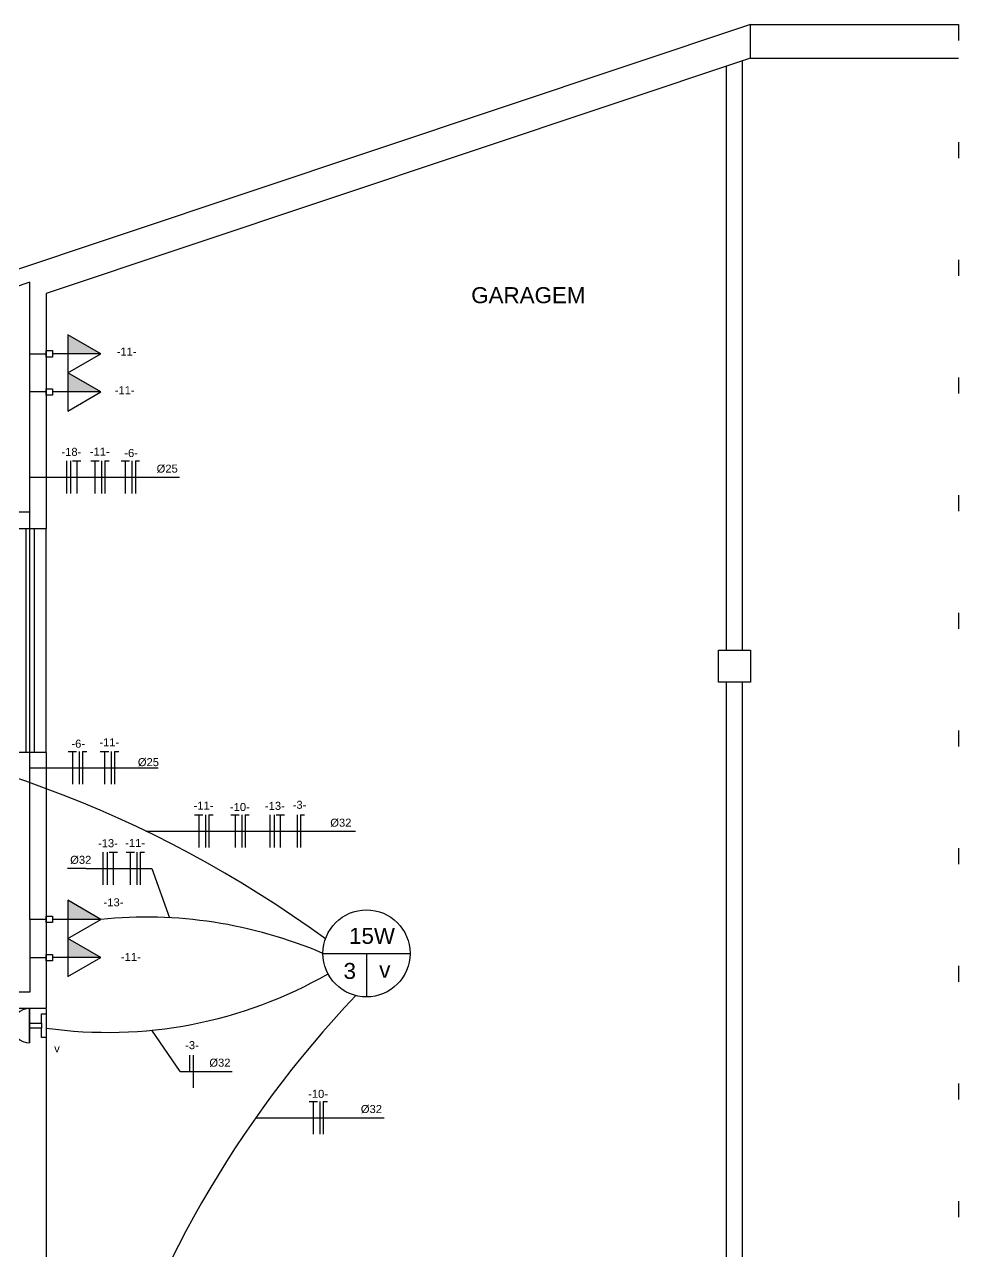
# Model space of a CAD drawing. Header units: millimetres. Extents: x 1243.1 to 1287.5, y 2013.3 to 2037.6.
# Drawn here: x 1261.03 to 1266.87, y 2029.9 to 2037.57 of the extents above; entities that cross this region are included whole.
import ezdxf

# ---------------------------------------------------------------- set-up
doc = ezdxf.new("R2010")
doc.units = ezdxf.units.MM
doc.linetypes.add('PONTO', pattern=[6.35, 0, -6.35])
for name, color, linetype in [('Auxiliar', 254, 'Continuous'), ('Condutores', 4, 'Continuous'), ('Cotas', 7, 'Continuous'), ('Degraus', 9, 'Continuous'), ('Eletrodutos', 1, 'Continuous'), ('Interruptores', 3, 'Continuous'), ('Janelas', 9, 'Continuous'), ('Paredes', 8, 'Continuous'), ('Paredes baixas', 8, 'Continuous'), ('Paredes Imaginárias', 8, 'PONTO'), ('Pontos de luz', 5, 'Continuous'), ('Textos', 7, 'Continuous'), ('Tomadas', 4, 'Continuous'), ('Tomadas 220', 4, 'Continuous')]:
    doc.layers.add(name, color=color, linetype=linetype)
doc.styles.get("Standard").update_dxf_attribs({"font": 'arial.ttf'})
doc.dimstyles.new('Cópia de Standard', dxfattribs={"dimtxt": 0.075, "dimasz": 0.18, "dimexe": 0.18, "dimexo": 0.0625, "dimgap": 0.084, "dimtad": 1, "dimjust": 1, "dimdec": 4, "dimzin": 0, "dimdsep": 46, "dimtxsty": 'Standard', "dimblk": 'NONE', "dimcen": 0.09, "dimse1": 1, "dimse2": 1, "dimsd1": 1, "dimsd2": 1, "dimadec": 0, "dimazin": 0, "dimtfac": 1, "dimtdec": 4, "dimtofl": 0, "dimtmove": 0, "dimatfit": 3, "dimldrblk": 'NONE', "dimfxl": 1, "dimtolj": 1, "dimtzin": 0, "dimarcsym": 0})

# ---------------------------------------------------------------- blocks, each defined once
blk = doc.blocks.new('J3')
at = {"layer": 'Janelas'}
for p, q in [((-0.7, -0.2), (-0.7, 0)), ((0, 0), (-0.7, 0)), ((0, 0), (0.7, 0)), ((-0.7, -0.075), (0, -0.075)), ((0, -0.075), (0.7, -0.075)), ((0.7, 0), (0.7, -0.2)), ((0.7, -0.125), (-0.7, -0.125)), ((-0.7, -0.2), (0.7, -0.2))]:
    blk.add_line(p, q, dxfattribs=at)
blk = doc.blocks.new('Tomada Média')
blk.add_hatch(color=256).paths.add_polyline_path([(0, 0.3407), (-0.1192, 0.1343), (0, 0.1343)])
for p, q in [((0, 0.3407), (0, 0.1343)), ((0, 0.1343), (0, 0.04)), ((-0.02, 0.04), (0.02, 0.04)), ((-0.02, 0), (-0.02, 0.04)), ((0.02, 0), (-0.02, 0)), ((0.02, 0.04), (0.02, 0))]:
    blk.add_line(p, q)
blk.add_lwpolyline([(0, 0.3407), (-0.1192, 0.1343), (0.1192, 0.1343)], close=True)
blk = doc.blocks.new('FASE')
at = {"layer": 'Eletrodutos'}
blk.add_line((0, 0.1022), (0, -0.1022), dxfattribs=at)
blk = doc.blocks.new('NEUTRO')
at = {"layer": 'Eletrodutos'}
for q in [(0, -0.1022), (0.0264, 0.1022)]:
    blk.add_line((0, 0.1022), q, dxfattribs=at)
blk = doc.blocks.new('RETORNO')
at = {"layer": 'Eletrodutos'}
blk.add_line((0, 0.0511), (0, -0.0511), dxfattribs=at)
blk = doc.blocks.new('PE')
at = {"layer": 'Eletrodutos'}
for p, q in [((-0.0264, 0.1022), (0, 0.1022)), ((0, 0.1022), (0, -0.1022)), ((0, 0.1022), (0.0264, 0.1022))]:
    blk.add_line(p, q, dxfattribs=at)
blk = doc.blocks.new('*D65')
at = {"layer": 'Defpoints', "color": 0, "transparency": 16777216}
for p in [(1261.3753, 2035.613), (1265.6253, 2035.613), (1265.6253, 2021.956)]:
    blk.add_point(p, dxfattribs=at)
at = {"layer": 'Cotas', "color": 0, "transparency": 16777216, "insert": (1261.6249, 2022.0783), "char_height": 0.075, "attachment_point": 5}
blk.add_mtext('\\A1;4.2500', dxfattribs=at)
blk = doc.blocks.new('_None')
blk = doc.blocks.new('*D66')
at = {"layer": 'Defpoints', "color": 0, "transparency": 16777216}
for p in [(1265.3411, 2037.3066), (1265.4152, 2037.3066), (1265.3652, 2021.9697)]:
    blk.add_point(p, dxfattribs=at)
at = {"layer": 'Cotas', "color": 0, "transparency": 16777216, "insert": (1265.2187, 2022.2229), "char_height": 0.075, "attachment_point": 5, "rotation": 90}
blk.add_mtext('\\A1;15.3369', dxfattribs=at)
blk = doc.blocks.new('*D67')
at = {"layer": 'Defpoints', "color": 0, "transparency": 16777216}
for p in [(1261.1652, 2035.8865), (1261.1652, 2021.9697), (1261.4332, 2021.9697)]:
    blk.add_point(p, dxfattribs=at)
at = {"layer": 'Cotas', "color": 0, "transparency": 16777216, "insert": (1261.3109, 2023.4219), "char_height": 0.075, "attachment_point": 5, "rotation": 90}
blk.add_mtext('\\A1;13.9168', dxfattribs=at)

msp = doc.modelspace()

# ---------------------------------------------------------------- hatches: boundary and pattern name
at = {"layer": 'Paredes baixas'}
h = msp.add_hatch(dxfattribs=at)
h.set_pattern_fill('ANGLE', color=256, angle=90)
h.set_pattern_definition([(90, (3257.794, 747.502), (-6.985, 2e-15), [5.08, -1.905]), (180, (3257.794, 747.502), (-3e-15, -6.985), [5.08, -1.905])])
h.paths.add_polyline_path([(1265.36524, 2022.01967), (1265.36524, 2021.81967), (1265.56524, 2021.81967), (1265.56524, 2022.01967)])
h.paths.add_polyline_path([(1265.36524, 2025.88967), (1265.36524, 2025.68967), (1265.56524, 2025.68967), (1265.56524, 2025.88967)])
h.paths.add_polyline_path([(1265.36524, 2029.65478), (1265.36524, 2029.45478), (1265.56524, 2029.45478), (1265.56524, 2029.65478)])
h.paths.add_polyline_path([(1265.36524, 2033.65821), (1265.36524, 2033.45821), (1265.56524, 2033.45821), (1265.56524, 2033.65821)])

# ---------------------------------------------------------------- linework, layer by layer
at = {"layer": 'Auxiliar'}
msp.add_line((1265.56524, 2037.56759), (1266.86538, 2037.56759), dxfattribs=at)
at = {"layer": 'Condutores'}
for p, q in [((1261.06342, 2034.74018), (1261.93038, 2034.74018)), ((1261.93038, 2034.74018), (1261.99731, 2034.74018)), ((1261.06342, 2032.92423), (1261.86424, 2032.92423)), ((1261.78743, 2032.52875), (1263.09801, 2032.52875)), ((1261.41291, 2032.29526), (1261.29821, 2032.29526)), ((1261.41291, 2032.29526), (1261.82473, 2032.29526)), ((1261.82473, 2032.29526), (1261.93622, 2031.98749)), ((1262.00215, 2031.02717), (1261.82449, 2031.28505)), ((1262.00215, 2031.02717), (1262.19001, 2031.02717)), ((1262.19001, 2031.02717), (1262.3274, 2031.02717)), ((1262.47355, 2030.73691), (1263.27658, 2030.73691))]:
    msp.add_line(p, q, dxfattribs=at)
at = {"layer": 'Degraus'}
msp.add_line((1261.16524, 2031.41731), (1261.16524, 2028.91731), dxfattribs=at)
at = {"layer": 'Eletrodutos'}
for p, q in [((1261.06342, 2035.95791), (1259.58844, 2035.46507)), ((1261.06342, 2035.51055), (1261.06342, 2035.95791)), ((1261.06342, 2031.97714), (1261.06342, 2035.51055)), ((1261.06342, 2035.51055), (1261.16524, 2035.51055)), ((1261.16524, 2035.27224), (1261.06342, 2035.27224)), ((1260.96524, 2034.52308), (1261.06342, 2034.52308)), ((1261.16524, 2031.97714), (1261.06342, 2031.97714)), ((1261.06342, 2031.97714), (1261.06342, 2031.73883)), ((1261.06342, 2031.73883), (1261.16524, 2031.73883)), ((1261.06342, 2031.73883), (1261.06342, 2031.52266)), ((1261.06342, 2031.52266), (1260.59277, 2031.52266))]:
    msp.add_line(p, q, dxfattribs=at)
for centre, radius, start, end in [((1258.64088, 2026.01459), 7.2343, 53.838514, 85.485938), ((1261.78852, 2029.17906), 2.81231, 66.850081, 95.766444), ((1261.54944, 2034.04557), 2.77419, 262.039539, 299.750672), ((1268.02595, 2026.83284), 6.78756, 136.544286, 163.859029)]:
    msp.add_arc(centre, radius, start, end, dxfattribs=at)
at = {"layer": 'Interruptores'}
for p, q in [((1261.06072, 2031.41967), (1261.06072, 2031.20655)), ((1261.13536, 2031.32811), (1261.13536, 2031.29811)), ((1261.16524, 2031.32811), (1261.16524, 2031.29811))]:
    msp.add_line(p, q, dxfattribs=at)
msp.add_lwpolyline([(1261.06072, 2031.41967, 1), (1261.06072, 2031.20655)], format="xyb", close=True, dxfattribs=at)
for points in [[(1261.06072, 2031.32811), (1261.13536, 2031.32811), (1261.13536, 2031.38672), (1261.16536, 2031.38672), (1261.16536, 2031.32811)], [(1261.16536, 2031.29811), (1261.16536, 2031.2395), (1261.13536, 2031.2395), (1261.13536, 2031.29811), (1261.06072, 2031.29811)]]:
    msp.add_lwpolyline(points, dxfattribs=at)
at = {"layer": 'Paredes'}
for p, q in [((1265.56524, 2037.56759), (1249.56524, 2032.22134)), ((1265.56524, 2037.35672), (1265.56524, 2037.56759)), ((1265.56524, 2037.35672), (1261.16524, 2035.8865)), ((1265.56524, 2037.35672), (1266.86538, 2037.35672)), ((1261.16524, 2035.8865), (1261.16524, 2034.41967)), ((1261.16524, 2033.01967), (1261.16524, 2031.61967)), ((1261.16524, 2031.61967), (1261.16524, 2031.41967)), ((1261.16524, 2031.41967), (1259.08524, 2031.41967))]:
    msp.add_line(p, q, dxfattribs=at)
at = {"layer": 'Paredes baixas'}
for p, q in [((1265.51524, 2036.09737), (1265.51524, 2037.34001)), ((1265.41524, 2037.28989), (1265.41524, 2037.3066)), ((1265.41524, 2033.65821), (1265.41524, 2037.28989)), ((1265.51524, 2033.65821), (1265.51524, 2036.09737)), ((1265.41524, 2029.65478), (1265.41524, 2033.45821)), ((1265.51524, 2029.65478), (1265.51524, 2033.45821))]:
    msp.add_line(p, q, dxfattribs=at)
msp.add_lwpolyline([(1265.36524, 2033.65821), (1265.56524, 2033.65821), (1265.56524, 2033.45821), (1265.36524, 2033.45821)], close=True, dxfattribs=at)
at = {"layer": 'Paredes Imaginárias', "ltscale": 0.1}
msp.add_line((1266.86538, 2037.56759), (1266.86538, 2013.30829), dxfattribs=at)
at = {"layer": 'Pontos de luz'}
for p, q in [((1262.89414, 2031.76492), (1263.43843, 2031.76492)), ((1263.16629, 2031.76492), (1263.16629, 2031.49278))]:
    msp.add_line(p, q, dxfattribs=at)
msp.add_circle((1263.16629, 2031.76492), 0.27214, dxfattribs=at)

# ---------------------------------------------------------------- block references
at = {"layer": 'Auxiliar', "rotation": 90}
msp.add_blockref('J3', (1260.96524, 2033.71967), dxfattribs=at)
at = {"layer": 'Eletrodutos'}
for name, p in [('FASE', (1261.29132, 2034.74018)), ('FASE', (1261.31717, 2034.74018)), ('PE', (1261.35586, 2034.74018)), ('PE', (1261.46949, 2034.74018)), ('FASE', (1261.51093, 2034.74018)), ('NEUTRO', (1261.53241, 2034.74018)), ('PE', (1261.65957, 2034.74018)), ('FASE', (1261.70101, 2034.74018)), ('NEUTRO', (1261.72248, 2034.74018)), ('PE', (1261.32896, 2032.92423)), ('FASE', (1261.3704, 2032.92423)), ('NEUTRO', (1261.39188, 2032.92423)), ('PE', (1261.52909, 2032.92423)), ('FASE', (1261.57053, 2032.92423)), ('NEUTRO', (1261.592, 2032.92423)), ('PE', (1262.1182, 2032.52875)), ('FASE', (1262.15963, 2032.52875)), ('NEUTRO', (1262.18111, 2032.52875)), ('PE', (1262.34506, 2032.52875)), ('FASE', (1262.3865, 2032.52875)), ('NEUTRO', (1262.40798, 2032.52875)), ('FASE', (1262.56289, 2032.52875)), ('FASE', (1262.58874, 2032.52875)), ('PE', (1262.62743, 2032.52875)), ('FASE', (1262.73295, 2032.52875)), ('NEUTRO', (1262.75362, 2032.52875)), ('FASE', (1261.51995, 2032.29526)), ('FASE', (1261.5458, 2032.29526)), ('PE', (1261.58449, 2032.29526)), ('PE', (1261.69022, 2032.29526)), ('FASE', (1261.73166, 2032.29526)), ('NEUTRO', (1261.75314, 2032.29526)), ('RETORNO', (1262.06059, 2031.07824)), ('FASE', (1262.08249, 2031.02717)), ('PE', (1262.83362, 2030.73691)), ('FASE', (1262.87506, 2030.73691)), ('NEUTRO', (1262.89654, 2030.73691))]:
    msp.add_blockref(name, p, dxfattribs=at)
at = {"layer": 'Tomadas', "rotation": 269.9999999999999}
for p in [(1261.16524, 2035.51055), (1261.16524, 2035.27224), (1261.16524, 2031.73883)]:
    msp.add_blockref('Tomada Média', p, dxfattribs=at)
at = {"layer": 'Tomadas 220', "rotation": 269.9999999999999}
msp.add_blockref('Tomada Média', (1261.16524, 2031.97714), dxfattribs=at)

# ---------------------------------------------------------------- texts
at = {"layer": 'Textos', "attachment_point": 1}
for s, width, heights, insert, char_height in [('GARAGEM', 2.0451877, [0.42047], (1263.82083, 2035.92691), 0.1), ('\\pxi-3,l4,t4;-11-', 0.1689595, [0.06656], (1261.55549, 2035.54937), 0.05), ('\\pxi-3,l4,t4;-11-', 0.1689595, [0.06656], (1261.54352, 2035.30834), 0.05), ('\\pxi-3,l4,t4;-18-', 0.1689595, [0.06656], (1261.21031, 2034.9231), 0.05), ('\\pxi-3,l4,t4;-11-', 0.1689595, [0.06656], (1261.38763, 2034.92465), 0.05), ('\\pxi-3,l4,t4;-6-', 0.1689595, [0.06656], (1261.60334, 2034.91577), 0.05), ('%%C25', 0.1689595, [0.06656], (1261.85526, 2034.81827), 0.05), ('\\pxi-3,l4,t4;-11-', 0.1689595, [0.06656], (1261.44723, 2033.1087), 0.05), ('\\pxi-3,l4,t4;-6-', 0.1689595, [0.06656], (1261.27273, 2033.09982), 0.05), ('%%C25', 0.1689595, [0.06656], (1261.73781, 2032.98458), 0.05), ('\\pxi-3,l4,t4;-11-', 0.1689595, [0.06656], (1262.03634, 2032.71322), 0.05), ('\\pxi-3,l4,t4;-10-', 0.1689595, [0.06656], (1262.2632, 2032.70434), 0.05), ('\\pxi-3,l4,t4;-13-', 0.1689595, [0.06656], (1262.48188, 2032.71166), 0.05), ('\\pxi-3,l4,t4;-3-', 0.1689595, [0.06656], (1262.65524, 2032.71809), 0.05), ('%%C32', 0.1689595, [0.06656], (1262.94015, 2032.60636), 0.05), ('\\pxi-3,l4,t4;-13-', 0.1689595, [0.06656], (1261.43894, 2032.47817), 0.05), ('\\pxi-3,l4,t4;-11-', 0.1689595, [0.06656], (1261.60836, 2032.47973), 0.05), ('%%C32', 0.1689595, [0.06656], (1261.31498, 2032.37435), 0.05), ('\\pxi-3,l4,t4;-13-', 0.1689595, [0.06656], (1261.47365, 2032.10872), 0.05), ('\\pxi-3,l4,t4;15W', 0.1689595, [0.06656], (1262.9573, 2031.92447), 0.1), ('\\pxi-3,l4,t4;-11-', 0.1689595, [0.06656], (1261.58198, 2031.76737), 0.05), ('\\pxi-3,l4,t4;3', 0.1689595, [0.06656], (1262.92327, 2031.70525), 0.1), ('\\pxi-3,l4,t4;v', 0.1462688, [0.02586], (1263.14603, 2031.71253), 0.1), ('\\pxi-3,l4,t4;-3-', 0.1689595, [0.06656], (1261.98322, 2031.21651), 0.05), ('\\pxi-3,l4,t4;v', 0.1462688, [0.02586], (1261.16524, 2031.19606), 0.05), ('%%C32', 0.1689595, [0.06656], (1262.1846, 2031.1071), 0.05), ('\\pxi-3,l4,t4;-10-', 0.1689595, [0.06656], (1262.75177, 2030.9125), 0.05), ('%%C32', 0.1689595, [0.06656], (1263.13115, 2030.8174), 0.05)]:
    msp.add_mtext_dynamic_manual_height_columns(s, width=width, gutter_width=12.5, heights=heights, dxfattribs=dict(at, insert=insert, char_height=char_height))

# ---------------------------------------------------------------- dimensions: what is measured, and where the dimension line sits
at = {"layer": 'Cotas'}
for base, p1, p2, picture, middle in [((1265.34106, 2037.3066), (1265.36524, 2021.96967), (1265.41524, 2037.3066), '*D66', (1265.34106, 2022.22287)), ((1261.43319, 2021.96967), (1261.16524, 2035.8865), (1261.16524, 2021.96967), '*D67', (1261.43319, 2023.42185))]:
    dim = msp.add_linear_dim(base=base, p1=p1, p2=p2, angle=90, dimstyle='Cópia de Standard', dxfattribs=at)
    dim.commit()
    dim.dimension.update_dxf_attribs({"geometry": picture, "text_midpoint": middle, "dimtype": 160})
dim = msp.add_linear_dim(base=(1265.62528, 2021.95604), p1=(1261.37528, 2035.61304), p2=(1265.62528, 2035.61304), dimstyle='Cópia de Standard', dxfattribs=at)
dim.commit()
dim.dimension.update_dxf_attribs({"geometry": '*D65', "text_midpoint": (1261.62489, 2021.95604), "dimtype": 160})

doc.saveas('drawing.dxf')
